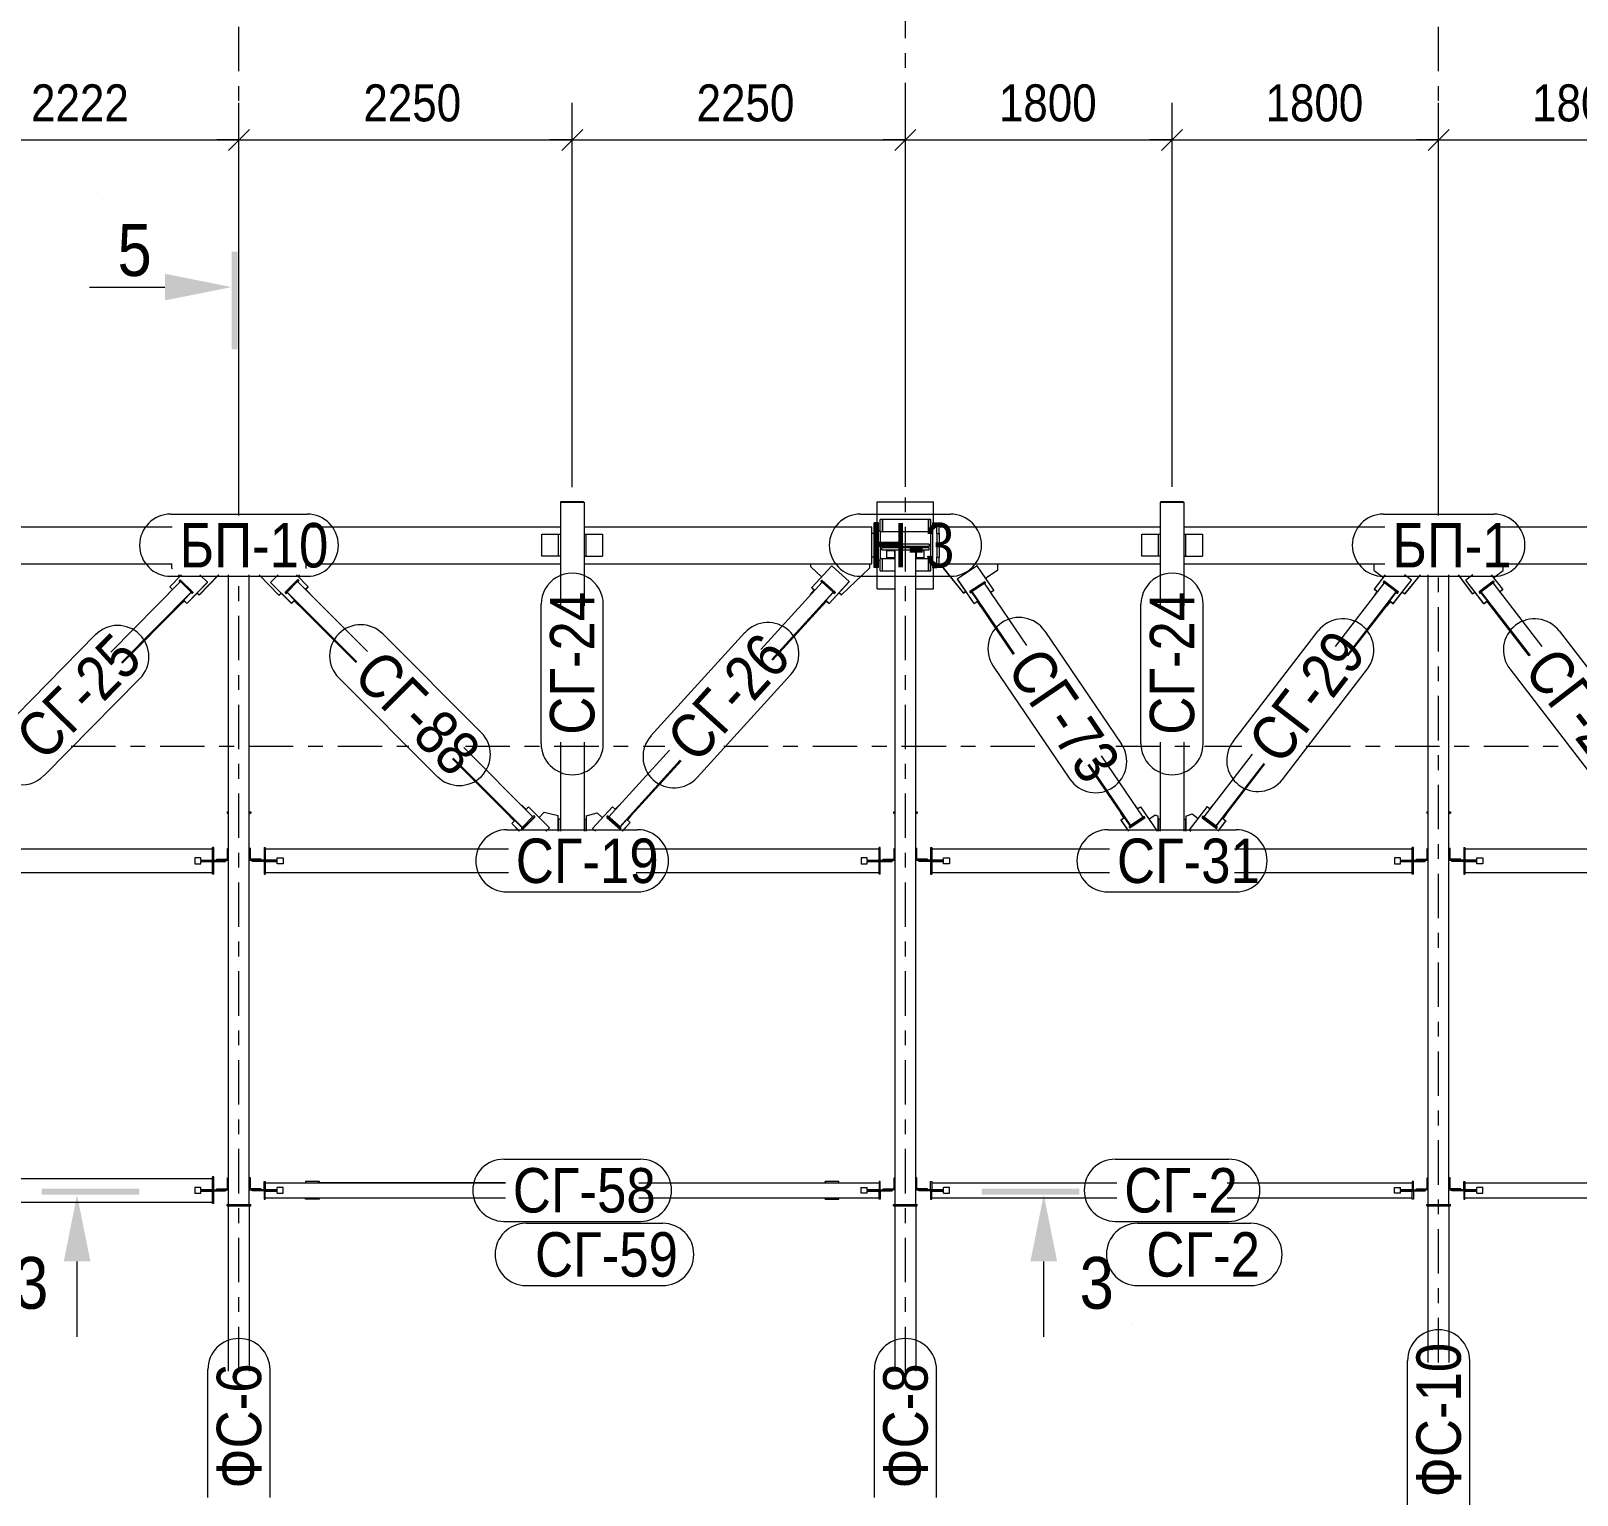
# Model space of a CAD drawing. Header units: millimetres. Extents: x -59 to 782, y -224 to 370.
# Drawn here: x 31 to 135.3, y 136.4 to 235.3 of the extents above; entities that cross this region are included whole.
import ezdxf

# ---------------------------------------------------------------- set-up
doc = ezdxf.new("R2010")
doc.units = ezdxf.units.MM
doc.linetypes.add('XKITLINE00', pattern=[0])
doc.linetypes.add('XKITLINE03', pattern=[6, 3, -1, 1, -1])
for name, color, linetype, lineweight in [('Part', 2, 'Continuous', 0), ('PartMark', 3, 'Continuous', 0), ('S-GRID', 1, 'Continuous', 0), ('Section', 6, 'Continuous', 0), ('Z-DIMENSIONS', 1, 'Continuous', 0)]:
    doc.layers.add(name, color=color, linetype=linetype, lineweight=lineweight)
doc.styles.add('GOST type A', font='ARIAL.TTF')

msp = doc.modelspace()

# ---------------------------------------------------------------- hatches: boundary and pattern name
at = {"layer": 'Section'}
for points in [[(44.92, 220.39), (44.92, 213.79), (44.5, 213.79), (44.5, 220.39)], [(44.5, 217.99), (40, 217.09), (40, 218.89)], [(31.67, 157.12), (38.27, 157.12), (38.27, 156.7), (31.67, 156.7)], [(34.07, 156.7), (34.97, 152.2), (33.17, 152.2)], [(95.14, 157.12), (101.74, 157.12), (101.74, 156.7), (95.14, 156.7)], [(99.34, 156.7), (100.24, 152.2), (98.44, 152.2)]]:
    msp.add_hatch(color=256, dxfattribs=at).paths.add_polyline_path(points, flags=17)

# ---------------------------------------------------------------- linework, layer by layer
at = {"layer": 'Part', "linetype": 'XKITLINE00', "lineweight": 0}
for p, q in [((66.7, 203.47), (68.3, 203.47)), ((66.7, 203.47), (66.7, 196.47)), ((66.74, 203.48), (66.74, 203.51)), ((66.74, 203.51), (68.26, 203.51)), ((66.74, 203.47), (66.74, 203.51)), ((66.74, 203.47), (66.74, 203.48)), ((68.26, 203.47), (68.26, 203.51)), ((68.3, 203.47), (68.3, 196.47)), ((88.1, 202.06), (88.1, 203.5)), ((88.1, 203.5), (91.9, 203.5)), ((91.9, 202.06), (91.9, 203.5)), ((107.2, 203.47), (108.8, 203.47)), ((107.2, 203.47), (107.2, 196.47)), ((107.24, 203.48), (107.24, 203.51)), ((107.24, 203.51), (108.76, 203.51)), ((107.24, 203.47), (107.24, 203.51)), ((107.24, 203.47), (107.24, 203.48)), ((108.76, 203.47), (108.76, 203.51)), ((108.8, 203.47), (108.8, 196.47)), ((23.57, 201.81), (40.49, 201.81)), ((49.51, 201.81), (66.7, 201.81)), ((68.3, 201.81), (87.72, 201.81)), ((87.72, 201.36), (87.72, 201.81)), ((88.18, 202.06), (87.88, 202.06)), ((87.88, 201.36), (87.88, 202.06)), ((88.18, 199.06), (88.18, 202.06)), ((88.18, 201.56), (88.29, 201.56)), ((88.44, 202.3), (88.29, 202.3)), ((88.29, 201.46), (88.29, 202.3)), ((88.44, 201.46), (88.44, 202.3)), ((91.55, 202.3), (88.45, 202.3)), ((88.45, 202.3), (88.45, 201.46)), ((91.55, 201.46), (91.55, 202.3)), ((91.71, 202.3), (91.56, 202.3)), ((91.56, 202.3), (91.56, 201.46)), ((91.71, 201.46), (91.71, 202.3)), ((91.71, 201.56), (91.82, 201.56)), ((91.82, 202.06), (91.82, 199.06)), ((91.82, 202.06), (92.12, 202.06)), ((92.12, 201.36), (92.12, 202.06)), ((92.28, 201.81), (107.2, 201.81)), ((92.28, 201.36), (92.28, 201.81)), ((108.8, 201.81), (122.37, 201.81)), ((129.63, 201.81), (143.2, 201.81)), ((65.45, 199.81), (65.45, 201.31)), ((65.45, 201.31), (66.7, 201.31)), ((66.58, 199.81), (66.58, 201.31)), ((68.3, 201.31), (68.42, 201.31)), ((68.42, 201.31), (68.42, 199.81)), ((68.42, 201.31), (69.55, 201.31)), ((69.55, 201.31), (69.55, 199.81)), ((87.88, 201.36), (87.72, 201.36)), ((87.72, 199.76), (87.72, 201.36)), ((87.88, 199.76), (87.88, 201.36)), ((91.71, 201.46), (88.29, 201.46)), ((88.29, 201.46), (88.29, 199.66)), ((91.6, 200.64), (88.4, 200.64)), ((88.4, 200.64), (88.4, 200.48)), ((91.6, 200.48), (88.4, 200.48)), ((91.6, 200.64), (91.6, 200.48)), ((91.71, 199.66), (91.71, 201.46)), ((92.12, 201.36), (92.12, 199.76)), ((92.12, 201.36), (92.28, 201.36)), ((92.28, 201.36), (92.28, 199.76)), ((105.95, 199.81), (105.95, 201.31)), ((105.95, 201.31), (107.2, 201.31)), ((107.08, 199.81), (107.08, 201.31)), ((108.8, 201.31), (108.92, 201.31)), ((108.92, 201.31), (108.92, 199.81)), ((108.92, 201.31), (110.05, 201.31)), ((110.05, 201.31), (110.05, 199.81)), ((66.7, 199.81), (65.45, 199.81)), ((68.3, 199.81), (68.42, 199.81)), ((68.42, 199.81), (69.55, 199.81)), ((87.88, 199.76), (87.72, 199.76)), ((87.72, 199.31), (87.72, 199.76)), ((87.88, 199.06), (87.88, 199.76)), ((88.18, 199.56), (88.29, 199.56)), ((88.29, 198.82), (88.29, 199.66)), ((88.29, 199.66), (89.3, 199.66)), ((88.4, 200.24), (88.4, 200.4)), ((88.4, 200.4), (91.6, 200.4)), ((88.4, 200.24), (91.6, 200.24)), ((88.44, 198.82), (88.44, 199.66)), ((88.45, 198.82), (88.45, 199.66)), ((88.75, 199.71), (88.75, 200.21)), ((88.75, 200.21), (89.25, 200.21)), ((89.25, 199.71), (88.75, 199.71)), ((89.25, 200.21), (89.25, 199.71)), ((89.3, 156.05), (89.3, 200.24)), ((90.7, 156.05), (90.7, 200.24)), ((90.7, 199.66), (91.71, 199.66)), ((90.75, 199.71), (90.75, 200.21)), ((90.75, 200.21), (91.25, 200.21)), ((91.25, 199.71), (90.75, 199.71)), ((91.25, 200.21), (91.25, 199.71)), ((91.55, 198.82), (91.55, 199.66)), ((91.56, 199.66), (91.56, 198.82)), ((91.6, 200.24), (91.6, 200.4)), ((91.71, 198.82), (91.71, 199.66)), ((91.71, 199.56), (91.82, 199.56)), ((92.12, 199.06), (92.12, 199.76)), ((92.12, 199.76), (92.28, 199.76)), ((92.28, 199.31), (92.28, 199.76)), ((107.2, 199.81), (105.95, 199.81)), ((108.8, 199.81), (108.92, 199.81)), ((108.92, 199.81), (110.05, 199.81)), ((23.57, 199.31), (40.49, 199.31)), ((40.33, 197.75), (41.13, 198.56)), ((40.46, 199.01), (40.46, 199.31)), ((40.46, 199.31), (40.49, 199.31)), ((40.46, 199), (40.46, 199.01)), ((40.46, 199.01), (40.49, 198.98)), ((40.46, 199), (40.49, 198.97)), ((40.92, 198.56), (41.03, 198.45)), ((40.93, 198.56), (41.03, 198.46)), ((42.32, 197.19), (43.64, 198.56)), ((43.63, 198.56), (42.32, 197.2)), ((42.88, 198.06), (42.36, 198.56)), ((44.3, 156.05), (44.3, 198.56)), ((45.7, 156.05), (45.7, 198.56)), ((46.36, 198.56), (47.7, 197.19)), ((47.7, 197.19), (46.36, 198.56)), ((47.65, 198.56), (47.14, 198.05)), ((49.68, 197.76), (48.88, 198.56)), ((48.98, 198.46), (49.09, 198.56)), ((48.98, 198.46), (49.08, 198.56)), ((49.51, 199.31), (66.7, 199.31)), ((49.51, 199.31), (49.54, 199.31)), ((49.51, 198.98), (49.54, 199.02)), ((49.51, 198.98), (49.54, 199.01)), ((49.54, 199.02), (49.54, 199.31)), ((49.54, 199.01), (49.54, 199.02)), ((68.3, 199.31), (87.72, 199.31)), ((83.61, 199.09), (83.61, 199.31)), ((83.61, 199.31), (87.58, 199.31)), ((83.61, 199.09), (84.34, 198.42)), ((83.61, 199.09), (83.61, 199.09)), ((83.61, 199.09), (84.34, 198.43)), ((83.68, 197.7), (85.02, 199.17)), ((86.21, 198.1), (85.02, 199.17)), ((85.68, 197.22), (87.58, 199.01)), ((87.58, 199.01), (85.68, 197.22)), ((86.18, 199.31), (86.18, 199.31)), ((86.26, 199.31), (86.26, 199.31)), ((87.58, 199.31), (87.58, 199.01)), ((87.58, 199.01), (87.58, 199.01)), ((88.18, 199.06), (87.88, 199.06)), ((88.1, 197.62), (88.1, 199.06)), ((88.29, 198.82), (88.44, 198.82)), ((88.45, 198.82), (89.3, 198.82)), ((90.7, 198.82), (91.55, 198.82)), ((91.56, 198.82), (91.71, 198.82)), ((91.82, 199.06), (92.12, 199.06)), ((91.9, 197.62), (91.9, 199.06)), ((92.28, 199.31), (107.2, 199.31)), ((92.57, 199.01), (92.57, 199.31)), ((92.57, 199.31), (96.23, 199.31)), ((92.57, 199.01), (93.91, 197.33)), ((92.57, 199.01), (92.57, 199.01)), ((93.91, 197.34), (92.57, 199.01)), ((94.84, 199.17), (93.52, 198.28)), ((93.74, 199.31), (93.74, 199.31)), ((93.82, 199.31), (93.82, 199.31)), ((95.96, 197.52), (94.84, 199.17)), ((95.41, 198.34), (96.23, 198.9)), ((95.41, 198.34), (96.23, 198.89)), ((96.23, 198.9), (96.23, 199.31)), ((96.23, 198.89), (96.23, 198.9)), ((108.8, 199.31), (122.37, 199.31)), ((121.65, 198.86), (121.65, 199.31)), ((121.65, 199.31), (122.37, 199.31)), ((121.65, 198.85), (121.65, 198.86)), ((121.65, 198.86), (122.28, 198.38)), ((121.65, 198.85), (122.27, 198.37)), ((121.67, 197.59), (122.42, 198.56)), ((124.16, 198.2), (123.69, 198.56)), ((123.71, 197.28), (124.77, 198.56)), ((124.76, 198.56), (123.71, 197.28)), ((125.3, 156.05), (125.3, 198.56)), ((126.7, 156.05), (126.7, 198.56)), ((127.33, 198.56), (128.29, 197.28)), ((128.29, 197.28), (127.34, 198.56)), ((128.31, 198.56), (127.84, 198.2)), ((130.33, 197.59), (129.58, 198.56)), ((129.63, 199.31), (143.2, 199.31)), ((129.63, 199.31), (130.36, 199.31)), ((129.72, 198.38), (130.36, 198.86)), ((129.73, 198.37), (130.36, 198.85)), ((130.36, 198.86), (130.36, 199.31)), ((130.36, 198.85), (130.36, 198.86)), ((36.36, 193.34), (41.05, 198.1)), ((37.07, 192.64), (41.77, 197.4)), ((40.24, 197.3), (40.52, 197.58)), ((40.33, 197.75), (40.51, 197.58)), ((40.33, 197.74), (40.33, 197.75)), ((40.33, 197.74), (40.51, 197.57)), ((40.52, 197.58), (40.53, 197.57)), ((41.04, 198.23), (40.98, 198.18)), ((40.98, 198.18), (41.84, 197.34)), ((40.98, 198.12), (40.98, 198.18)), ((40.98, 198.12), (41.03, 198.07)), ((41.04, 198.23), (41.89, 197.4)), ((41.77, 197.4), (41.05, 198.1)), ((41.27, 196.85), (41.77, 197.36)), ((41.48, 196.63), (42.88, 198.06)), ((41.48, 196.63), (42.88, 198.05)), ((41.77, 197.36), (41.77, 197.4)), ((41.77, 197.36), (41.84, 197.29)), ((41.84, 197.34), (41.89, 197.4)), ((41.84, 197.29), (41.89, 197.34)), ((41.84, 197.34), (41.84, 197.29)), ((41.89, 197.4), (41.89, 197.34)), ((42.17, 197.33), (42.32, 197.19)), ((42.18, 197.34), (42.32, 197.2)), ((42.88, 198.05), (42.88, 198.06)), ((48.55, 196.64), (47.14, 198.05)), ((47.14, 198.05), (47.14, 198.04)), ((47.14, 198.04), (48.55, 196.63)), ((47.7, 197.19), (47.85, 197.33)), ((47.7, 197.19), (47.84, 197.33)), ((48.12, 197.39), (48.97, 198.24)), ((48.12, 197.39), (48.12, 197.34)), ((48.12, 197.39), (48.18, 197.34)), ((48.12, 197.34), (48.18, 197.28)), ((48.18, 197.34), (49.03, 198.18)), ((48.18, 197.28), (48.25, 197.36)), ((48.18, 197.28), (48.18, 197.34)), ((48.25, 197.4), (48.96, 198.1)), ((48.25, 197.36), (48.25, 197.4)), ((48.25, 197.4), (52.97, 192.68)), ((48.75, 196.86), (48.25, 197.36)), ((48.96, 198.1), (53.68, 193.39)), ((48.97, 198.24), (49.03, 198.18)), ((48.98, 198.08), (49.03, 198.13)), ((49.03, 198.18), (49.03, 198.13)), ((49.48, 197.58), (49.5, 197.59)), ((49.5, 197.59), (49.68, 197.76)), ((49.78, 197.31), (49.5, 197.59)), ((49.51, 197.58), (49.68, 197.75)), ((49.68, 197.75), (49.68, 197.76)), ((49.76, 197.3), (49.78, 197.31)), ((49.78, 197.28), (49.78, 197.31)), ((80.24, 193.52), (84.38, 198.07)), ((80.98, 192.85), (85.12, 197.4)), ((83.6, 197.24), (83.87, 197.54)), ((83.68, 197.7), (83.86, 197.53)), ((83.68, 197.69), (83.68, 197.7)), ((83.68, 197.69), (83.86, 197.52)), ((83.87, 197.54), (83.89, 197.52)), ((84.36, 198.21), (84.31, 198.15)), ((84.31, 198.15), (85.2, 197.34)), ((84.31, 198.09), (84.31, 198.15)), ((84.31, 198.09), (84.36, 198.05)), ((84.36, 198.21), (85.25, 197.4)), ((85.12, 197.4), (84.38, 198.07)), ((84.65, 196.84), (85.12, 197.36)), ((84.86, 196.63), (86.21, 198.1)), ((84.86, 196.62), (86.21, 198.09)), ((85.12, 197.36), (85.12, 197.4)), ((85.12, 197.36), (85.2, 197.29)), ((85.2, 197.34), (85.25, 197.4)), ((85.2, 197.29), (85.25, 197.35)), ((85.2, 197.34), (85.2, 197.29)), ((85.25, 197.4), (85.25, 197.35)), ((85.53, 197.36), (85.68, 197.22)), ((85.53, 197.35), (85.68, 197.22)), ((86.21, 198.09), (86.21, 198.1)), ((88.1, 197.62), (89.3, 197.62)), ((90.7, 197.62), (91.9, 197.62)), ((94.64, 196.63), (93.52, 198.28)), ((93.52, 198.28), (93.52, 198.27)), ((94.64, 196.62), (93.52, 198.27)), ((93.91, 197.34), (94.08, 197.45)), ((93.91, 197.33), (94.08, 197.44)), ((93.91, 197.33), (93.91, 197.34)), ((94.35, 197.45), (95.35, 198.12)), ((94.35, 197.45), (94.35, 197.4)), ((94.35, 197.45), (94.4, 197.39)), ((94.35, 197.4), (94.4, 197.34)), ((94.4, 197.39), (95.39, 198.06)), ((94.4, 197.34), (94.48, 197.39)), ((94.4, 197.34), (94.4, 197.39)), ((94.48, 197.43), (95.31, 197.99)), ((94.48, 197.39), (94.48, 197.43)), ((94.48, 197.43), (97.34, 193.22)), ((94.88, 196.81), (94.48, 197.39)), ((95.31, 197.99), (98.17, 193.78)), ((95.33, 197.96), (95.39, 198)), ((95.35, 198.12), (95.39, 198.06)), ((95.39, 198.06), (95.39, 198)), ((95.73, 197.38), (95.75, 197.39)), ((95.75, 197.38), (95.96, 197.52)), ((95.97, 197.06), (95.75, 197.39)), ((95.76, 197.38), (95.96, 197.51)), ((95.96, 197.51), (95.96, 197.52)), ((119.04, 193.72), (122.35, 198.02)), ((119.83, 193.11), (123.14, 197.42)), ((121.64, 197.13), (121.88, 197.45)), ((121.67, 197.59), (121.87, 197.44)), ((121.67, 197.58), (121.67, 197.59)), ((121.67, 197.58), (121.87, 197.43)), ((121.88, 197.45), (121.9, 197.43)), ((122.32, 198.16), (122.27, 198.09)), ((122.27, 198.09), (123.22, 197.37)), ((122.27, 198.04), (122.27, 198.09)), ((122.27, 198.04), (122.33, 197.99)), ((122.32, 198.16), (123.27, 197.43)), ((123.14, 197.42), (122.35, 198.02)), ((122.71, 196.81), (123.14, 197.37)), ((122.94, 196.62), (124.16, 198.2)), ((122.94, 196.61), (124.16, 198.19)), ((123.14, 197.37), (123.14, 197.42)), ((123.14, 197.37), (123.22, 197.31)), ((123.22, 197.37), (123.27, 197.43)), ((123.22, 197.31), (123.27, 197.38)), ((123.22, 197.37), (123.22, 197.31)), ((123.27, 197.43), (123.27, 197.38)), ((123.55, 197.4), (123.71, 197.28)), ((123.55, 197.4), (123.71, 197.28)), ((124.16, 198.19), (124.16, 198.2)), ((129.06, 196.62), (127.84, 198.2)), ((127.84, 198.2), (127.84, 198.19)), ((129.06, 196.61), (127.84, 198.19)), ((128.29, 197.28), (128.45, 197.4)), ((128.29, 197.28), (128.45, 197.4)), ((128.73, 197.43), (129.68, 198.16)), ((128.73, 197.43), (128.73, 197.38)), ((128.73, 197.43), (128.78, 197.37)), ((128.73, 197.38), (128.78, 197.31)), ((128.78, 197.37), (129.73, 198.09)), ((128.78, 197.31), (128.86, 197.37)), ((128.78, 197.31), (128.78, 197.37)), ((128.86, 197.42), (129.65, 198.02)), ((128.86, 197.37), (128.86, 197.42)), ((128.86, 197.42), (132.17, 193.11)), ((129.29, 196.81), (128.86, 197.37)), ((129.65, 198.02), (132.96, 193.72)), ((129.67, 197.99), (129.73, 198.04)), ((129.68, 198.16), (129.73, 198.09)), ((129.73, 198.09), (129.73, 198.04)), ((130.1, 197.43), (130.12, 197.45)), ((130.37, 197.13), (130.12, 197.45)), ((130.13, 197.44), (130.33, 197.59)), ((130.13, 197.43), (130.33, 197.58)), ((130.33, 197.58), (130.33, 197.59)), ((37.12, 192.59), (41, 196.52)), ((40.24, 197.27), (40.24, 197.3)), ((40.24, 197.3), (40.25, 197.29)), ((41.26, 196.86), (40.98, 196.57)), ((40.98, 196.57), (40.98, 196.54)), ((40.98, 196.57), (41.01, 196.55)), ((40.98, 196.54), (41.01, 196.51)), ((41.01, 196.55), (41.29, 196.83)), ((41.29, 196.79), (41.01, 196.51)), ((41.01, 196.51), (41.01, 196.55)), ((41.26, 196.86), (41.29, 196.83)), ((41.29, 196.83), (41.29, 196.79)), ((41.29, 196.82), (41.48, 196.63)), ((41.29, 196.81), (41.48, 196.63)), ((41.48, 196.63), (41.48, 196.63)), ((42.32, 197.19), (42.32, 197.2)), ((47.7, 197.19), (47.7, 197.19)), ((48.55, 196.64), (48.73, 196.82)), ((48.55, 196.63), (48.73, 196.81)), ((48.55, 196.63), (48.55, 196.64)), ((48.73, 196.83), (48.76, 196.86)), ((48.73, 196.83), (49.01, 196.55)), ((48.73, 196.8), (48.73, 196.83)), ((48.73, 196.8), (49.01, 196.51)), ((49.04, 196.58), (48.76, 196.86)), ((49.01, 196.55), (49.04, 196.58)), ((49.01, 196.51), (49.01, 196.55)), ((49.01, 196.51), (49.04, 196.54)), ((49.03, 196.53), (52.92, 192.63)), ((49.04, 196.54), (49.04, 196.58)), ((81.03, 192.8), (84.39, 196.5)), ((83.6, 197.21), (83.6, 197.24)), ((83.6, 197.24), (83.62, 197.23)), ((84.64, 196.84), (84.37, 196.55)), ((84.37, 196.55), (84.37, 196.51)), ((84.37, 196.55), (84.4, 196.52)), ((84.37, 196.51), (84.4, 196.48)), ((84.4, 196.52), (84.67, 196.82)), ((84.67, 196.78), (84.4, 196.48)), ((84.4, 196.48), (84.4, 196.52)), ((84.64, 196.84), (84.67, 196.82)), ((84.67, 196.82), (84.67, 196.78)), ((84.67, 196.8), (84.86, 196.63)), ((84.67, 196.79), (84.86, 196.62)), ((84.86, 196.62), (84.86, 196.63)), ((85.68, 197.22), (85.68, 197.22)), ((94.64, 196.63), (94.85, 196.77)), ((94.64, 196.62), (94.85, 196.77)), ((94.64, 196.62), (94.64, 196.63)), ((94.85, 196.79), (94.88, 196.81)), ((94.85, 196.79), (95.07, 196.46)), ((94.85, 196.75), (94.85, 196.79)), ((94.85, 196.75), (95.07, 196.42)), ((95.11, 196.48), (94.88, 196.81)), ((95.07, 196.46), (95.11, 196.48)), ((95.07, 196.42), (95.07, 196.46)), ((95.07, 196.42), (95.11, 196.44)), ((97.3, 193.19), (95.09, 196.44)), ((95.11, 196.44), (95.11, 196.48)), ((95.95, 197.05), (95.97, 197.06)), ((95.97, 197.02), (95.97, 197.06)), ((95.97, 197.02), (95.97, 197.02)), ((119.88, 193.08), (122.47, 196.45)), ((121.64, 197.1), (121.64, 197.13)), ((121.64, 197.13), (121.65, 197.12)), ((122.7, 196.82), (122.46, 196.5)), ((122.46, 196.5), (122.46, 196.46)), ((122.46, 196.5), (122.49, 196.48)), ((122.46, 196.46), (122.49, 196.44)), ((122.49, 196.48), (122.74, 196.79)), ((122.74, 196.76), (122.49, 196.44)), ((122.49, 196.44), (122.49, 196.48)), ((122.7, 196.82), (122.74, 196.79)), ((122.74, 196.79), (122.74, 196.76)), ((122.74, 196.78), (122.94, 196.62)), ((122.74, 196.77), (122.94, 196.61)), ((122.94, 196.61), (122.94, 196.62)), ((123.71, 197.28), (123.71, 197.28)), ((128.29, 197.28), (128.29, 197.28)), ((129.06, 196.62), (129.26, 196.78)), ((129.06, 196.61), (129.26, 196.77)), ((129.06, 196.61), (129.06, 196.62)), ((129.26, 196.79), (129.3, 196.82)), ((129.26, 196.79), (129.51, 196.48)), ((129.26, 196.76), (129.26, 196.79)), ((129.26, 196.76), (129.51, 196.44)), ((129.54, 196.5), (129.3, 196.82)), ((129.51, 196.48), (129.54, 196.5)), ((129.51, 196.44), (129.51, 196.48)), ((129.51, 196.44), (129.54, 196.46)), ((132.12, 193.08), (129.53, 196.45)), ((129.54, 196.46), (129.54, 196.5)), ((130.35, 197.12), (130.37, 197.13)), ((130.37, 197.1), (130.37, 197.13)), ((60.18, 186.89), (64.84, 182.22)), ((66.7, 187.26), (66.7, 181.25)), ((68.3, 187.26), (68.3, 181.25)), ((107.2, 187.26), (107.2, 181.25)), ((108.8, 187.26), (108.8, 181.25)), ((59.42, 186.14), (63.32, 182.24)), ((59.47, 186.18), (64.13, 181.52)), ((69.97, 182.22), (74.06, 186.72)), ((70.71, 181.55), (74.8, 186.05)), ((71.49, 182.31), (74.85, 186)), ((103.21, 186.33), (106.02, 182.19)), ((110.18, 182.21), (113.44, 186.44)), ((110.97, 181.6), (114.23, 185.83)), ((104.54, 182.5), (102.34, 185.74)), ((102.39, 185.77), (105.2, 181.63)), ((111.68, 182.43), (114.27, 185.8)), ((64.09, 183.01), (64.07, 182.99)), ((64.37, 182.73), (64.09, 183.01)), ((64.37, 182.73), (64.35, 182.71)), ((64.36, 182.7), (64.55, 182.89)), ((64.37, 182.71), (64.37, 182.73)), ((64.55, 182.89), (65.96, 181.48)), ((70.23, 182.9), (68.88, 181.43)), ((70.23, 182.9), (70.43, 182.72)), ((70.42, 182.75), (70.69, 183.04)), ((70.43, 182.73), (70.42, 182.75)), ((70.42, 182.73), (70.42, 182.75)), ((70.69, 183.04), (70.7, 183.03)), ((105.44, 183.1), (105.42, 183.09)), ((105.66, 182.77), (105.44, 183.1)), ((105.66, 182.77), (105.64, 182.76)), ((105.65, 182.75), (105.87, 182.9)), ((105.66, 182.76), (105.66, 182.77)), ((105.87, 182.9), (106.99, 181.25)), ((110.37, 182.91), (109.15, 181.33)), ((110.37, 182.91), (110.59, 182.74)), ((110.58, 182.77), (110.82, 183.08)), ((110.6, 182.75), (110.58, 182.77)), ((110.58, 182.75), (110.58, 182.77)), ((110.82, 183.08), (110.84, 183.07)), ((44.2, 182.55), (44.3, 182.55)), ((44.2, 182.55), (44.2, 182.47)), ((44.2, 182.47), (44.3, 182.47)), ((45.7, 182.55), (45.8, 182.55)), ((45.7, 182.47), (45.8, 182.47)), ((45.8, 182.55), (45.8, 182.47)), ((63.35, 182.28), (63.32, 182.25)), ((63.32, 182.21), (63.32, 182.25)), ((63.32, 182.25), (63.6, 181.97)), ((63.59, 181.94), (63.32, 182.21)), ((63.63, 182), (63.35, 182.28)), ((63.42, 181.77), (63.63, 181.98)), ((63.42, 181.77), (63.42, 181.76)), ((63.42, 181.77), (63.94, 181.25)), ((63.42, 181.76), (63.93, 181.25)), ((63.63, 182), (63.6, 181.97)), ((63.6, 181.97), (63.6, 181.95)), ((63.63, 181.98), (63.63, 182)), ((63.63, 181.98), (64.11, 181.5)), ((64.92, 182.3), (64.07, 181.46)), ((64.98, 182.24), (64.13, 181.4)), ((64.98, 182.19), (64.13, 181.35)), ((64.98, 182.24), (64.92, 182.3)), ((64.98, 182.19), (64.98, 182.24)), ((65.26, 182.18), (65.61, 182.53)), ((65.61, 182.53), (66.56, 182.31)), ((66.56, 181.25), (66.56, 182.31)), ((66.7, 182.05), (66.58, 182.05)), ((66.58, 182.05), (66.58, 181.25)), ((68.3, 182.05), (68.42, 182.05)), ((68.42, 182.05), (68.42, 181.25)), ((68.44, 182.28), (69.18, 182.49)), ((68.44, 182.28), (68.44, 181.25)), ((69.18, 182.49), (69.55, 182.16)), ((69.84, 182.23), (69.89, 182.29)), ((70.73, 181.43), (69.84, 182.23)), ((69.84, 182.23), (69.84, 182.18)), ((69.84, 182.18), (70.73, 181.38)), ((70.78, 181.49), (69.89, 182.29)), ((70.73, 181.53), (71.19, 182.04)), ((70.88, 181.25), (71.41, 181.84)), ((70.89, 181.25), (71.41, 181.83)), ((71.19, 182.05), (71.46, 182.35)), ((71.22, 182.02), (71.19, 182.05)), ((71.19, 182.04), (71.19, 182.05)), ((71.19, 182.04), (71.41, 181.84)), ((71.49, 182.32), (71.22, 182.02)), ((71.22, 182.01), (71.22, 182.02)), ((71.23, 182), (71.49, 182.28)), ((71.41, 181.84), (71.41, 181.83)), ((71.46, 182.35), (71.49, 182.32)), ((71.49, 182.28), (71.49, 182.32)), ((89.2, 182.55), (89.3, 182.55)), ((89.2, 182.55), (89.2, 182.47)), ((89.2, 182.47), (89.3, 182.47)), ((90.7, 182.55), (90.8, 182.55)), ((90.7, 182.47), (90.8, 182.47)), ((90.8, 182.55), (90.8, 182.47)), ((104.57, 182.52), (104.54, 182.5)), ((104.54, 182.46), (104.54, 182.5)), ((104.54, 182.5), (104.76, 182.17)), ((104.75, 182.15), (104.54, 182.46)), ((104.55, 182.01), (104.8, 182.18)), ((104.55, 182.01), (104.55, 182)), ((104.55, 182.01), (105.06, 181.25)), ((104.55, 182), (105.06, 181.25)), ((104.8, 182.19), (104.57, 182.52)), ((104.8, 182.19), (104.76, 182.17)), ((104.76, 182.17), (104.76, 182.15)), ((104.8, 182.18), (104.8, 182.19)), ((105.18, 181.62), (104.8, 182.18)), ((106.11, 182.25), (105.12, 181.58)), ((106.16, 182.18), (105.16, 181.51)), ((106.16, 182.13), (105.16, 181.46)), ((106.16, 182.18), (106.11, 182.25)), ((106.16, 182.13), (106.16, 182.18)), ((106.44, 182.07), (106.85, 182.35)), ((106.85, 182.35), (107.06, 182.26)), ((107.06, 181.25), (107.06, 182.26)), ((107.2, 182.05), (107.08, 182.05)), ((107.08, 182.05), (107.08, 181.25)), ((108.8, 182.05), (108.92, 182.05)), ((108.92, 182.05), (108.92, 181.25)), ((108.94, 182.26), (109.37, 182.41)), ((108.94, 182.26), (108.94, 181.25)), ((109.37, 182.41), (109.76, 182.11)), ((110.04, 182.21), (110.09, 182.27)), ((111, 181.48), (110.04, 182.21)), ((110.04, 182.21), (110.04, 182.15)), ((110.04, 182.15), (111, 181.43)), ((111.04, 181.54), (110.09, 182.27)), ((110.99, 181.59), (111.4, 182.12)), ((111.11, 181.25), (111.64, 181.94)), ((111.12, 181.25), (111.64, 181.93)), ((111.4, 182.14), (111.65, 182.45)), ((111.43, 182.11), (111.4, 182.14)), ((111.4, 182.12), (111.4, 182.14)), ((111.4, 182.12), (111.64, 181.94)), ((111.68, 182.43), (111.43, 182.11)), ((111.43, 182.1), (111.43, 182.11)), ((111.45, 182.09), (111.68, 182.39)), ((111.64, 181.94), (111.64, 181.93)), ((111.65, 182.45), (111.68, 182.43)), ((111.68, 182.39), (111.68, 182.43)), ((125.2, 182.55), (125.3, 182.55)), ((125.2, 182.55), (125.2, 182.47)), ((125.2, 182.47), (125.3, 182.47)), ((126.7, 182.55), (126.8, 182.55)), ((126.7, 182.47), (126.8, 182.47)), ((126.8, 182.55), (126.8, 182.47)), ((64.07, 181.46), (64.13, 181.4)), ((64.07, 181.46), (64.07, 181.4)), ((64.13, 181.35), (64.07, 181.4)), ((64.13, 181.4), (64.13, 181.35)), ((65.73, 181.25), (65.96, 181.48)), ((65.96, 181.48), (65.74, 181.25)), ((65.96, 181.48), (65.96, 181.48)), ((68.88, 181.43), (69.08, 181.25)), ((68.88, 181.42), (68.88, 181.43)), ((69.07, 181.25), (68.88, 181.42)), ((70.73, 181.43), (70.78, 181.49)), ((70.73, 181.38), (70.78, 181.44)), ((70.73, 181.38), (70.73, 181.43)), ((70.78, 181.44), (70.78, 181.49)), ((105.16, 181.51), (105.12, 181.58)), ((105.12, 181.58), (105.12, 181.53)), ((105.16, 181.46), (105.12, 181.53)), ((105.16, 181.51), (105.16, 181.46)), ((106.99, 181.25), (106.99, 181.25)), ((106.99, 181.25), (106.99, 181.24)), ((109.15, 181.33), (109.26, 181.25)), ((109.15, 181.32), (109.15, 181.33)), ((109.25, 181.25), (109.15, 181.32)), ((111, 181.48), (111.04, 181.54)), ((111, 181.43), (111.04, 181.49)), ((111, 181.43), (111, 181.48)), ((111.04, 181.49), (111.04, 181.54)), ((26.5, 180.05), (43.22, 180.05)), ((43.3, 180.15), (43.22, 180.15)), ((43.22, 179.29), (43.22, 180.15)), ((43.3, 179.29), (43.3, 180.15)), ((44.23, 179.36), (44.23, 180.09)), ((44.23, 180.09), (44.3, 180.09)), ((45.77, 180.09), (45.7, 180.09)), ((45.77, 179.36), (45.77, 180.09)), ((46.7, 180.15), (46.7, 179.29)), ((46.7, 180.15), (46.78, 180.15)), ((46.78, 180.15), (46.78, 179.29)), ((46.78, 180.05), (63.19, 180.05)), ((71.81, 180.05), (88.22, 180.05)), ((88.3, 180.15), (88.22, 180.15)), ((88.22, 179.29), (88.22, 180.15)), ((88.3, 179.29), (88.3, 180.15)), ((89.23, 179.36), (89.23, 180.09)), ((89.23, 180.09), (89.3, 180.09)), ((90.77, 180.09), (90.7, 180.09)), ((90.77, 179.36), (90.77, 180.09)), ((91.7, 180.15), (91.7, 179.29)), ((91.7, 180.15), (91.78, 180.15)), ((91.78, 180.15), (91.78, 179.29)), ((91.78, 180.05), (103.78, 180.05)), ((112.22, 180.05), (124.22, 180.05)), ((124.3, 180.15), (124.22, 180.15)), ((124.22, 179.29), (124.22, 180.15)), ((124.3, 179.29), (124.3, 180.15)), ((125.23, 179.36), (125.23, 180.09)), ((125.23, 180.09), (125.3, 180.09)), ((126.77, 180.09), (126.7, 180.09)), ((126.77, 179.36), (126.77, 180.09)), ((127.7, 180.15), (127.7, 179.29)), ((127.7, 180.15), (127.78, 180.15)), ((127.78, 180.15), (127.78, 179.29)), ((127.78, 180.05), (139.78, 180.05)), ((42.42, 179.45), (42.02, 179.45)), ((42.02, 179.45), (42.02, 179.05)), ((42.02, 179.05), (42.42, 179.05)), ((42.42, 179.29), (42.42, 179.45)), ((42.42, 179.3), (43.22, 179.3)), ((42.42, 179.29), (42.42, 179.21)), ((42.42, 179.29), (44.1, 179.29)), ((42.42, 179.21), (44.1, 179.21)), ((42.42, 179.05), (42.42, 179.21)), ((42.42, 179.2), (43.22, 179.2)), ((43.3, 179.29), (43.22, 179.29)), ((43.3, 179.21), (43.22, 179.21)), ((43.22, 178.35), (43.22, 179.21)), ((43.3, 178.35), (43.3, 179.21)), ((43.5, 179.29), (43.5, 179.36)), ((43.5, 179.36), (44.23, 179.36)), ((44.1, 179.29), (44.1, 179.21)), ((44.1, 179.29), (44.3, 179.29)), ((45.7, 179.29), (45.9, 179.29)), ((46.5, 179.36), (45.77, 179.36)), ((47.58, 179.29), (45.9, 179.29)), ((45.9, 179.21), (45.9, 179.29)), ((47.58, 179.21), (45.9, 179.21)), ((46.5, 179.29), (46.5, 179.36)), ((46.7, 179.29), (46.78, 179.29)), ((46.7, 179.21), (46.7, 178.35)), ((46.7, 179.21), (46.78, 179.21)), ((46.78, 179.3), (47.58, 179.3)), ((46.78, 179.21), (46.78, 178.35)), ((46.78, 179.2), (47.58, 179.2)), ((47.58, 179.45), (47.98, 179.45)), ((47.58, 179.29), (47.58, 179.45)), ((47.58, 179.21), (47.58, 179.29)), ((47.58, 179.05), (47.58, 179.21)), ((47.98, 179.05), (47.58, 179.05)), ((47.98, 179.45), (47.98, 179.05)), ((87.42, 179.45), (87.02, 179.45)), ((87.02, 179.45), (87.02, 179.05)), ((87.02, 179.05), (87.42, 179.05)), ((87.42, 179.29), (87.42, 179.45)), ((87.42, 179.3), (88.22, 179.3)), ((87.42, 179.29), (87.42, 179.21)), ((87.42, 179.29), (89.1, 179.29)), ((87.42, 179.05), (87.42, 179.21)), ((87.42, 179.21), (89.1, 179.21)), ((87.42, 179.2), (88.22, 179.2)), ((88.3, 179.29), (88.22, 179.29)), ((88.3, 179.21), (88.22, 179.21)), ((88.22, 178.35), (88.22, 179.21)), ((88.3, 178.35), (88.3, 179.21)), ((88.5, 179.29), (88.5, 179.36)), ((88.5, 179.36), (89.23, 179.36)), ((89.1, 179.29), (89.1, 179.21)), ((89.1, 179.29), (89.3, 179.29)), ((90.7, 179.29), (90.9, 179.29)), ((91.5, 179.36), (90.77, 179.36)), ((92.58, 179.29), (90.9, 179.29)), ((90.9, 179.21), (90.9, 179.29)), ((92.58, 179.21), (90.9, 179.21)), ((91.5, 179.29), (91.5, 179.36)), ((91.7, 179.29), (91.78, 179.29)), ((91.7, 179.21), (91.7, 178.35)), ((91.7, 179.21), (91.78, 179.21)), ((91.78, 179.3), (92.58, 179.3)), ((91.78, 179.21), (91.78, 178.35)), ((91.78, 179.2), (92.58, 179.2)), ((92.58, 179.45), (92.98, 179.45)), ((92.58, 179.29), (92.58, 179.45)), ((92.58, 179.21), (92.58, 179.29)), ((92.58, 179.05), (92.58, 179.21)), ((92.98, 179.05), (92.58, 179.05)), ((92.98, 179.45), (92.98, 179.05)), ((123.42, 179.45), (123.02, 179.45)), ((123.02, 179.45), (123.02, 179.05)), ((123.02, 179.05), (123.42, 179.05)), ((123.42, 179.29), (123.42, 179.45)), ((123.42, 179.3), (124.22, 179.3)), ((123.42, 179.29), (123.42, 179.21)), ((123.42, 179.29), (125.1, 179.29)), ((123.42, 179.05), (123.42, 179.21)), ((123.42, 179.21), (125.1, 179.21)), ((123.42, 179.2), (124.22, 179.2)), ((124.3, 179.29), (124.22, 179.29)), ((124.3, 179.21), (124.22, 179.21)), ((124.22, 178.35), (124.22, 179.21)), ((124.3, 178.35), (124.3, 179.21)), ((124.5, 179.29), (124.5, 179.36)), ((124.5, 179.36), (125.23, 179.36)), ((125.1, 179.29), (125.1, 179.21)), ((125.1, 179.29), (125.3, 179.29)), ((126.7, 179.29), (126.9, 179.29)), ((127.5, 179.36), (126.77, 179.36)), ((128.58, 179.29), (126.9, 179.29)), ((126.9, 179.21), (126.9, 179.29)), ((128.58, 179.21), (126.9, 179.21)), ((127.5, 179.29), (127.5, 179.36)), ((127.7, 179.29), (127.78, 179.29)), ((127.7, 179.21), (127.7, 178.35)), ((127.7, 179.21), (127.78, 179.21)), ((127.78, 179.3), (128.58, 179.3)), ((127.78, 179.21), (127.78, 178.35)), ((127.78, 179.2), (128.58, 179.2)), ((128.58, 179.45), (128.98, 179.45)), ((128.58, 179.29), (128.58, 179.45)), ((128.58, 179.21), (128.58, 179.29)), ((128.58, 179.05), (128.58, 179.21)), ((128.98, 179.05), (128.58, 179.05)), ((128.98, 179.45), (128.98, 179.05)), ((26.5, 178.45), (43.22, 178.45)), ((43.3, 178.35), (43.22, 178.35)), ((46.7, 178.35), (46.78, 178.35)), ((46.78, 178.45), (63.19, 178.45)), ((71.81, 178.45), (88.22, 178.45)), ((88.3, 178.35), (88.22, 178.35)), ((91.7, 178.35), (91.78, 178.35)), ((91.78, 178.45), (103.78, 178.45)), ((112.22, 178.45), (124.22, 178.45)), ((124.3, 178.35), (124.22, 178.35)), ((127.7, 178.35), (127.78, 178.35)), ((127.78, 178.45), (139.78, 178.45)), ((26.7, 157.8), (43.22, 157.8)), ((43.3, 157.9), (43.22, 157.9)), ((43.22, 157.04), (43.22, 157.9)), ((43.3, 157.04), (43.3, 157.9)), ((44.23, 157.11), (44.23, 157.84)), ((44.23, 157.84), (44.3, 157.84)), ((45.77, 157.84), (45.7, 157.84)), ((45.77, 157.84), (45.7, 157.84)), ((45.77, 157.84), (45.77, 157.84)), ((45.77, 157.11), (45.77, 157.84)), ((89.23, 157.11), (89.23, 157.84)), ((89.23, 157.84), (89.3, 157.84)), ((89.23, 157.84), (89.23, 157.84)), ((89.23, 157.84), (89.3, 157.84)), ((90.77, 157.84), (90.7, 157.84)), ((90.77, 157.84), (90.7, 157.84)), ((90.77, 157.11), (90.77, 157.84)), ((90.77, 157.84), (90.77, 157.84)), ((125.23, 157.11), (125.23, 157.84)), ((125.23, 157.84), (125.3, 157.84)), ((125.23, 157.84), (125.23, 157.84)), ((125.23, 157.84), (125.3, 157.84)), ((126.77, 157.84), (126.7, 157.84)), ((126.77, 157.84), (126.7, 157.84)), ((126.77, 157.11), (126.77, 157.84)), ((126.77, 157.84), (126.77, 157.84)), ((42.42, 157.2), (42.02, 157.2)), ((42.02, 157.2), (42.02, 156.8)), ((42.02, 156.8), (42.42, 156.8)), ((42.42, 157.04), (42.42, 157.2)), ((42.42, 157.05), (43.22, 157.05)), ((42.42, 157.04), (42.42, 156.96)), ((42.42, 157.04), (44.1, 157.04)), ((42.42, 156.96), (44.1, 156.96)), ((42.42, 156.8), (42.42, 156.96)), ((42.42, 156.95), (43.22, 156.95)), ((43.3, 157.04), (43.22, 157.04)), ((43.3, 156.96), (43.22, 156.96)), ((43.22, 156.1), (43.22, 156.96)), ((43.3, 156.1), (43.3, 156.96)), ((43.5, 157.04), (43.5, 157.11)), ((43.5, 157.11), (44.23, 157.11)), ((44.1, 157.04), (44.1, 156.96)), ((44.1, 157.04), (44.3, 157.04)), ((45.7, 157.04), (46.5, 157.04)), ((46.5, 157.11), (45.77, 157.11)), ((46.5, 157.11), (45.77, 157.11)), ((47.58, 157.04), (45.9, 157.04)), ((45.9, 156.96), (45.9, 157.04)), ((47.58, 156.96), (45.9, 156.96)), ((46.5, 157.11), (46.5, 157.11)), ((46.5, 157.04), (46.5, 157.11)), ((46.5, 157.04), (46.7, 157.04)), ((46.7, 157.6), (46.7, 157.6)), ((46.7, 157.6), (46.78, 157.6)), ((46.7, 157.04), (46.7, 157.6)), ((46.7, 157.6), (46.78, 157.6)), ((46.7, 156.96), (46.7, 156.4)), ((46.78, 157.6), (46.78, 157.6)), ((46.78, 157.6), (46.78, 157.04)), ((46.78, 157.5), (49.49, 157.5)), ((46.78, 157.5), (62.99, 157.5)), ((46.78, 157.05), (47.58, 157.05)), ((46.78, 157.04), (47.58, 157.04)), ((46.78, 156.4), (46.78, 156.96)), ((46.78, 156.95), (47.58, 156.95)), ((46.78, 156.95), (47.58, 156.95)), ((47.98, 157.2), (47.58, 157.2)), ((47.58, 157.04), (47.58, 157.2)), ((47.58, 156.96), (47.58, 157.04)), ((47.58, 156.8), (47.58, 156.96)), ((47.58, 156.8), (47.98, 156.8)), ((47.98, 156.8), (47.98, 157.2)), ((50.43, 157.6), (49.49, 157.6)), ((49.49, 157.6), (49.49, 157.5)), ((50.37, 157.5), (50.37, 157.6)), ((50.43, 157.5), (50.43, 157.6)), ((62.99, 157.5), (50.43, 157.5)), ((72.01, 157.5), (88.22, 157.5)), ((72.01, 157.5), (84.57, 157.5)), ((85.51, 157.6), (84.57, 157.6)), ((84.57, 157.5), (84.57, 157.6)), ((84.63, 157.5), (84.63, 157.6)), ((85.51, 157.5), (85.51, 157.6)), ((85.51, 157.5), (88.22, 157.5)), ((87.02, 156.8), (87.02, 157.2)), ((87.02, 157.2), (87.42, 157.2)), ((87.42, 156.8), (87.02, 156.8)), ((87.42, 157.04), (87.42, 157.2)), ((87.42, 157.05), (88.22, 157.05)), ((87.42, 157.04), (87.42, 156.96)), ((87.42, 157.04), (89.1, 157.04)), ((87.42, 157.04), (88.22, 157.04)), ((87.42, 156.96), (89.1, 156.96)), ((87.42, 156.8), (87.42, 156.96)), ((87.42, 156.95), (88.22, 156.95)), ((87.42, 156.95), (88.22, 156.95)), ((88.3, 157.6), (88.22, 157.6)), ((88.22, 157.6), (88.22, 157.04)), ((88.3, 157.6), (88.22, 157.6)), ((88.22, 157.6), (88.22, 157.6)), ((88.22, 156.4), (88.22, 156.96)), ((88.3, 157.04), (88.3, 157.6)), ((88.3, 157.6), (88.3, 157.6)), ((88.3, 157.04), (88.5, 157.04)), ((88.3, 156.96), (88.3, 156.4)), ((88.5, 157.04), (88.5, 157.11)), ((88.5, 157.11), (89.23, 157.11)), ((88.5, 157.11), (88.5, 157.11)), ((88.5, 157.11), (89.23, 157.11)), ((89.3, 157.04), (88.5, 157.04)), ((89.1, 157.04), (89.1, 156.96)), ((90.7, 157.04), (91.5, 157.04)), ((91.5, 157.11), (90.77, 157.11)), ((91.5, 157.11), (90.77, 157.11)), ((92.58, 157.04), (90.9, 157.04)), ((90.9, 156.96), (90.9, 157.04)), ((92.58, 156.96), (90.9, 156.96)), ((91.5, 157.04), (91.5, 157.11)), ((91.5, 157.11), (91.5, 157.11)), ((91.5, 157.04), (91.7, 157.04)), ((91.7, 157.04), (91.7, 157.6)), ((91.7, 157.6), (91.78, 157.6)), ((91.7, 157.6), (91.7, 157.6)), ((91.7, 157.6), (91.78, 157.6)), ((91.7, 156.96), (91.7, 156.4)), ((91.78, 157.6), (91.78, 157.04)), ((91.78, 157.6), (91.78, 157.6)), ((91.78, 157.5), (104.27, 157.5)), ((91.78, 157.5), (104.27, 157.5)), ((91.78, 157.05), (92.58, 157.05)), ((91.78, 157.04), (92.58, 157.04)), ((91.78, 156.4), (91.78, 156.96)), ((91.78, 156.95), (92.58, 156.95)), ((91.78, 156.95), (92.58, 156.95)), ((92.98, 157.2), (92.58, 157.2)), ((92.58, 157.04), (92.58, 157.2)), ((92.58, 156.96), (92.58, 157.04)), ((92.58, 156.8), (92.58, 156.96)), ((92.58, 156.8), (92.98, 156.8)), ((92.98, 156.8), (92.98, 157.2)), ((111.73, 157.5), (124.22, 157.5)), ((111.73, 157.5), (124.22, 157.5)), ((123.02, 156.8), (123.02, 157.2)), ((123.02, 157.2), (123.42, 157.2)), ((123.42, 156.8), (123.02, 156.8)), ((123.42, 157.04), (123.42, 157.2)), ((123.42, 157.05), (124.22, 157.05)), ((123.42, 157.04), (123.42, 156.96)), ((123.42, 157.04), (125.1, 157.04)), ((123.42, 157.04), (124.22, 157.04)), ((123.42, 156.8), (123.42, 156.96)), ((123.42, 156.96), (125.1, 156.96)), ((123.42, 156.95), (124.22, 156.95)), ((123.42, 156.95), (124.22, 156.95)), ((124.3, 157.6), (124.22, 157.6)), ((124.22, 157.6), (124.22, 157.04)), ((124.3, 157.6), (124.22, 157.6)), ((124.22, 157.6), (124.22, 157.6)), ((124.22, 156.4), (124.22, 156.96)), ((124.3, 157.04), (124.3, 157.6)), ((124.3, 157.6), (124.3, 157.6)), ((124.3, 157.04), (124.5, 157.04)), ((124.3, 156.96), (124.3, 156.4)), ((124.5, 157.04), (124.5, 157.11)), ((124.5, 157.11), (125.23, 157.11)), ((124.5, 157.11), (124.5, 157.11)), ((124.5, 157.11), (125.23, 157.11)), ((125.3, 157.04), (124.5, 157.04)), ((125.1, 157.04), (125.1, 156.96)), ((126.7, 157.04), (127.5, 157.04)), ((127.5, 157.11), (126.77, 157.11)), ((127.5, 157.11), (126.77, 157.11)), ((128.58, 157.04), (126.9, 157.04)), ((126.9, 156.96), (126.9, 157.04)), ((128.58, 156.96), (126.9, 156.96)), ((127.5, 157.04), (127.5, 157.11)), ((127.5, 157.11), (127.5, 157.11)), ((127.5, 157.04), (127.7, 157.04)), ((127.7, 157.04), (127.7, 157.6)), ((127.7, 157.6), (127.78, 157.6)), ((127.7, 157.6), (127.7, 157.6)), ((127.7, 157.6), (127.78, 157.6)), ((127.7, 156.96), (127.7, 156.4)), ((127.78, 157.6), (127.78, 157.04)), ((127.78, 157.6), (127.78, 157.6)), ((127.78, 157.5), (140.27, 157.5)), ((127.78, 157.5), (140.27, 157.5)), ((127.78, 157.05), (128.58, 157.05)), ((127.78, 157.04), (128.58, 157.04)), ((127.78, 156.4), (127.78, 156.96)), ((127.78, 156.95), (128.58, 156.95)), ((127.78, 156.95), (128.58, 156.95)), ((128.98, 157.2), (128.58, 157.2)), ((128.58, 157.04), (128.58, 157.2)), ((128.58, 156.96), (128.58, 157.04)), ((128.58, 156.8), (128.58, 156.96)), ((128.58, 156.8), (128.98, 156.8)), ((128.98, 156.8), (128.98, 157.2)), ((26.7, 156.2), (43.22, 156.2)), ((43.3, 156.1), (43.22, 156.1)), ((44.2, 155.95), (44.2, 156.05)), ((44.2, 156.05), (45.8, 156.05)), ((44.2, 155.95), (45.8, 155.95)), ((44.3, 144.79), (44.3, 155.95)), ((45.7, 155.95), (45.7, 144.79)), ((45.8, 155.95), (45.8, 156.05)), ((46.7, 156.4), (46.78, 156.4)), ((46.78, 156.5), (62.99, 156.5)), ((49.49, 156.4), (49.49, 156.5)), ((50.43, 156.4), (49.49, 156.4)), ((50.37, 156.4), (50.37, 156.5)), ((50.43, 156.4), (50.43, 156.5)), ((72.01, 156.5), (88.22, 156.5)), ((84.57, 156.4), (84.57, 156.5)), ((84.57, 156.4), (85.51, 156.4)), ((84.63, 156.4), (84.63, 156.5)), ((85.51, 156.4), (85.51, 156.5)), ((88.3, 156.4), (88.22, 156.4)), ((89.2, 155.95), (89.2, 156.05)), ((89.2, 156.05), (90.8, 156.05)), ((89.2, 155.95), (90.8, 155.95)), ((89.3, 144.79), (89.3, 155.95)), ((90.7, 155.95), (90.7, 144.79)), ((90.8, 155.95), (90.8, 156.05)), ((91.7, 156.4), (91.78, 156.4)), ((91.78, 156.5), (104.27, 156.5)), ((111.73, 156.5), (124.22, 156.5)), ((124.3, 156.4), (124.22, 156.4)), ((125.2, 155.95), (125.2, 156.05)), ((125.2, 156.05), (126.8, 156.05)), ((125.2, 155.95), (126.8, 155.95)), ((125.3, 145.38), (125.3, 155.95)), ((126.7, 155.95), (126.7, 145.38)), ((126.8, 155.95), (126.8, 156.05)), ((127.7, 156.4), (127.78, 156.4)), ((127.78, 156.5), (140.27, 156.5))]:
    msp.add_line(p, q, dxfattribs=at)
at = {"layer": 'PartMark', "linetype": 'XKITLINE00', "lineweight": 0}
for p, q in [((40.39, 202.66), (49.61, 202.66)), ((86.96, 202.66), (93.04, 202.66)), ((122.27, 202.66), (129.73, 202.66)), ((40.39, 198.46), (49.61, 198.46)), ((86.96, 198.46), (93.04, 198.46)), ((122.27, 198.46), (129.73, 198.46)), ((65.4, 187.16), (65.4, 196.57)), ((69.6, 187.16), (69.6, 196.57)), ((105.9, 187.16), (105.9, 196.57)), ((110.1, 187.16), (110.1, 196.57)), ((28.85, 187.95), (35.32, 194.52)), ((54.71, 194.57), (61.36, 187.92)), ((72.82, 187.69), (79.16, 194.66)), ((99.41, 194.76), (104.58, 187.12)), ((112.12, 187.31), (117.86, 194.77)), ((134.14, 194.77), (139.88, 187.31)), ((95.93, 192.4), (101.1, 184.77)), ((115.45, 184.75), (121.19, 192.21)), ((130.81, 192.21), (136.55, 184.75)), ((31.84, 185), (38.31, 191.57)), ((51.74, 191.6), (58.39, 184.95)), ((75.93, 184.87), (82.26, 191.83)), ((63.09, 181.35), (71.91, 181.35)), ((103.68, 181.35), (112.32, 181.35)), ((63.09, 177.15), (71.91, 177.15)), ((103.68, 177.15), (112.32, 177.15)), ((62.89, 159.1), (72.11, 159.1)), ((104.17, 159.1), (111.83, 159.1)), ((62.89, 154.9), (72.11, 154.9)), ((64.39, 154.77), (73.61, 154.77)), ((104.17, 154.9), (111.83, 154.9)), ((105.67, 154.77), (113.33, 154.77)), ((64.39, 150.57), (73.61, 150.57)), ((105.67, 150.57), (113.33, 150.57)), ((123.9, 135.67), (123.9, 145.48)), ((128.1, 135.67), (128.1, 145.48)), ((42.9, 136.26), (42.9, 144.89)), ((47.1, 136.26), (47.1, 144.89)), ((87.9, 136.26), (87.9, 144.89)), ((92.1, 136.26), (92.1, 144.89))]:
    msp.add_line(p, q, dxfattribs=at)
for centre, start, end in [((40.39, 200.56), 89.9991, 269.9991), ((49.61, 200.56), 269.9991, 89.9991), ((86.96, 200.56), 90, 270), ((93.04, 200.56), 270, 90), ((122.27, 200.56), 89.9991, 269.9991), ((129.73, 200.56), 269.9991, 89.9991), ((67.5, 196.57), 359.9978, 179.9978), ((108, 196.57), 359.9978, 179.9978), ((80.71, 193.24), 317.715, 137.715), ((97.67, 193.58), 34.1389, 214.1389), ((119.53, 193.49), 322.4146, 142.4146), ((132.47, 193.49), 37.5808, 217.5808), ((36.82, 193.04), 315.3988, 135.3988), ((53.22, 193.09), 45.0103, 225.0103), ((30.34, 186.48), 135.3988, 315.3988), ((59.88, 186.43), 225.0103, 45.0103), ((67.5, 187.16), 179.9978, 359.9978), ((74.38, 186.28), 137.715, 317.715), ((102.84, 185.95), 214.1389, 34.1389), ((108, 187.16), 179.9978, 359.9978), ((113.79, 186.03), 142.4146, 322.4146), ((63.09, 179.25), 90, 270), ((71.91, 179.25), 270, 90), ((103.68, 179.25), 90, 270), ((112.32, 179.25), 270, 90), ((62.89, 157), 90, 270), ((72.11, 157), 270, 90), ((104.17, 157), 90, 270), ((111.83, 157), 270, 90), ((64.39, 152.67), 90, 270), ((73.61, 152.67), 270, 90), ((105.67, 152.67), 90, 270), ((113.33, 152.67), 270, 90), ((126, 145.48), 0, 180), ((45, 144.89), 360, 180), ((90, 144.89), 0, 180)]:
    msp.add_arc(centre, 2.1, start, end, dxfattribs=at)
at = {"layer": 'S-GRID', "linetype": 'XKITLINE03', "lineweight": 0}
for p, q in [((45, 202.56), (45, 342)), ((90, 144.79), (90, 342)), ((126, 202.56), (126, 342)), ((45, 144.79), (45, 198.56)), ((126, 145.38), (126, 198.56)), ((33.67, 187), (56.48, 187)), ((60.29, 187), (73.75, 187)), ((77.74, 187), (99.71, 187)), ((104.2, 187), (112.71, 187)), ((117.06, 187), (134.94, 187))]:
    msp.add_line(p, q, dxfattribs=at)
at = {"layer": 'Section', "linetype": 'XKITLINE00', "lineweight": 0}
for p, q in [((35.8, 223.99), (35.8, 223.99)), ((35.8, 223.99), (35.8, 223.99)), ((34.9, 217.99), (40, 217.99)), ((34.07, 147.1), (34.07, 152.2)), ((99.34, 147.1), (99.34, 152.2)), ((105.34, 148), (105.34, 148)), ((105.34, 148), (105.34, 148))]:
    msp.add_line(p, q, dxfattribs=at)
at = {"layer": 'Z-DIMENSIONS', "linetype": 'XKITLINE00', "lineweight": 0}
for p, q in [((45, 203.43), (45, 230.43)), ((45, 203.43), (45, 230.43)), ((67.5, 204.47), (67.5, 230.43)), ((67.5, 204.47), (67.5, 230.43)), ((90, 204.5), (90, 230.43)), ((90, 204.5), (90, 230.43)), ((108, 204.5), (108, 230.43)), ((108, 204.5), (108, 230.43)), ((126, 203.49), (126, 230.43)), ((126, 203.49), (126, 230.43)), ((45.71, 228.64), (44.29, 227.22)), ((45.71, 228.64), (44.29, 227.22)), ((68.21, 228.64), (66.79, 227.22)), ((68.21, 228.64), (66.79, 227.22)), ((90.71, 228.64), (89.29, 227.22)), ((90.71, 228.64), (89.29, 227.22)), ((108.71, 228.64), (107.29, 227.22)), ((108.71, 228.64), (107.29, 227.22)), ((126.71, 228.64), (125.29, 227.22)), ((126.71, 228.64), (125.29, 227.22)), ((22.78, 227.93), (45, 227.93)), ((45, 227.93), (43.5, 227.93)), ((45, 227.93), (46.5, 227.93)), ((45, 227.93), (67.5, 227.93)), ((67.5, 227.93), (66, 227.93)), ((67.5, 227.93), (69, 227.93)), ((67.5, 227.93), (90, 227.93)), ((90, 227.93), (88.5, 227.93)), ((90, 227.93), (91.5, 227.93)), ((90, 227.93), (108, 227.93)), ((108, 227.93), (106.5, 227.93)), ((108, 227.93), (109.5, 227.93)), ((108, 227.93), (126, 227.93)), ((126, 227.93), (124.5, 227.93)), ((126, 227.93), (127.5, 227.93)), ((126, 227.93), (144, 227.93))]:
    msp.add_line(p, q, dxfattribs=at)
at = {"layer": 'Z-DIMENSIONS'}
for p in [(45, 227.93), (45, 227.93), (67.5, 227.93), (67.5, 227.93), (90, 227.93), (90, 227.93), (108, 227.93), (108, 227.93), (126, 227.93), (126, 227.93)]:
    msp.add_point(p, dxfattribs=at)

# ---------------------------------------------------------------- texts
at = {"layer": 'PartMark', "style": 'GOST type A', "width": 0.85}
for s, p in [('БП-10', (40.99, 199.06)), ('Н-3', (87.56, 199.06)), ('БП-1', (122.87, 199.06)), ('СГ-19', (63.69, 177.75)), ('СГ-31', (104.28, 177.75)), ('СГ-58', (63.49, 155.5)), ('СГ-2', (104.77, 155.5)), ('СГ-59', (64.99, 151.17)), ('СГ-2', (106.27, 151.17))]:
    msp.add_text(s, height=3, dxfattribs=at).set_placement(p)
for s, rotation, p in [('СГ-24', 90.0002, (69, 187.76)), ('СГ-24', 90.0002, (109.5, 187.76)), ('СГ-25', 45.4012, (31.83, 185.85)), ('СГ-26', 47.7159, (75.89, 185.71)), ('СГ-29', 52.4142, (115.34, 185.59)), ('СГ-88', -44.9886, (52.58, 191.6)), ('СГ-73', -55.8634, (96.76, 192.24)), ('СГ-29', -52.4199, (131.65, 192.1)), ('ФС-10', 90.0002, (127.5, 136.27)), ('ФС-6', 90.0002, (46.5, 136.86)), ('ФС-8', 90.0002, (91.5, 136.86))]:
    msp.add_text(s, height=3, rotation=rotation, dxfattribs=at).set_placement(p)
at = {"layer": 'Section', "style": 'GOST type A', "width": 0.85}
for s, p in [('5', (36.8, 218.74)), ('3', (29.82, 149)), ('3', (101.76, 149))]:
    msp.add_text(s, height=3.5, dxfattribs=at).set_placement(p)
at = {"layer": 'Z-DIMENSIONS', "style": 'GOST type A', "width": 0.85}
for s, p in [('2222', (30.96, 229.18)), ('2250', (53.4, 229.18)), ('2250', (75.9, 229.18)), ('1800', (96.31, 229.18)), ('1800', (114.31, 229.18)), ('1800', (132.31, 229.18))]:
    msp.add_text(s, height=2.5, dxfattribs=at).set_placement(p)

doc.saveas('drawing.dxf')
